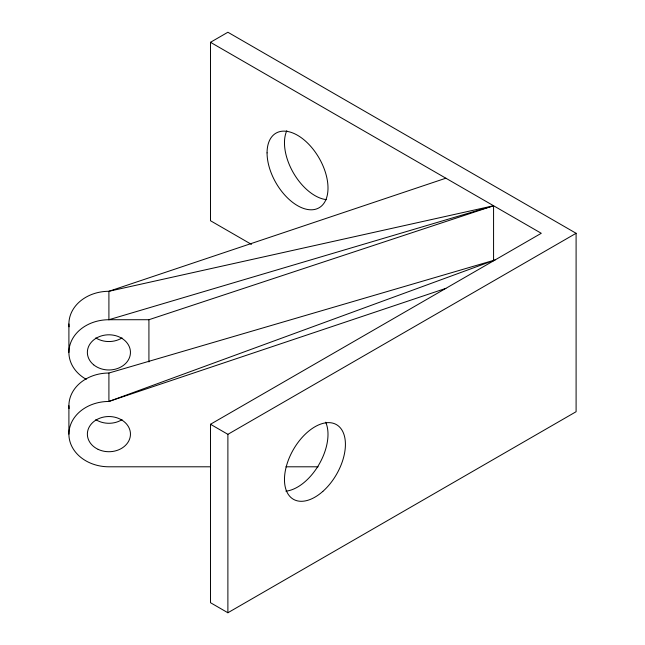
<?xml version="1.0" encoding="UTF-8"?>
<svg xmlns="http://www.w3.org/2000/svg" width="645" height="645" viewBox="0 0 645 645"><rect width="100%" height="100%" fill="white"/><g stroke="black" fill="none" stroke-linecap="round" stroke-linejoin="round"><path stroke-width="0.97" d="M210.48 42.304L227.887 32.25L576.098 233.288L576.098 411.712L227.887 612.75L210.48 602.696L210.48 424.273L541.276 233.288L210.48 42.304L210.48 220.727L251.453 244.382M210.48 424.273L227.887 434.327L576.098 233.288M445.864 178.205L108.908 291.29A40.014 32.669 0 0 0 69.055 326.797M445.864 288.371L108.908 401.456A40.014 32.669 0 0 0 68.902 434.125A40.014 32.669 0 0 0 108.908 466.795L210.504 466.795M108.908 319.718L493.57 205.747L108.908 291.29L108.908 319.718L148.922 319.718L493.57 205.747L493.57 260.79M108.908 373.028L495.11 259.943L108.908 401.456L108.908 373.028A40.014 32.669 0 0 0 69.055 408.535M285.937 466.795L318.122 466.795M227.887 434.327L227.887 612.75M148.922 319.718L148.922 361.942M68.902 323.959L68.902 352.388M68.902 405.697L68.902 434.125M325.677 422.201A43.086 24.881 -60 0 1 319.073 464.36A43.086 24.881 -60 0 1 285.872 491.151M86.245 379.325A40.014 32.669 0 0 1 70.7 342.713A40.014 32.669 0 0 1 108.908 319.726M122.026 419.653A21.543 17.592 0 0 1 95.799 419.653M122.026 337.916A21.543 17.592 0 0 1 95.799 337.916M326.604 199.652A43.086 24.881 60 0 1 293.394 172.852A43.086 24.881 60 0 1 286.791 130.701M98.137 449.363A21.543 17.592 0 0 0 130.459 434.125A21.543 17.592 0 0 0 98.137 418.895A21.543 17.592 0 0 0 98.137 449.363M322.831 491.401A43.086 24.881 -60 0 0 336.488 424.652A43.086 24.881 -60 0 0 285.509 469.858A43.086 24.881 -60 0 0 322.831 491.401M93.678 364.828A21.543 17.592 0 0 0 129.718 356.943A21.543 17.592 0 0 0 103.337 335.392A21.543 17.592 0 0 0 93.678 364.828M267.062 152.873A43.086 24.881 60 0 0 312.769 209.73A43.086 24.881 60 0 0 312.769 148.793A43.086 24.881 60 0 0 267.062 152.873"/></g></svg>
